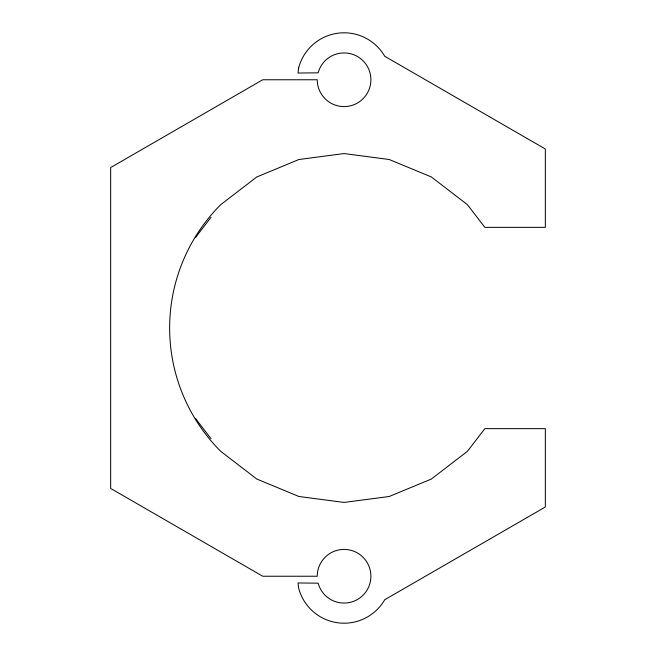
<?xml version="1.0" encoding="UTF-8"?>
<svg xmlns="http://www.w3.org/2000/svg" width="656" height="656" viewBox="0 0 656 656"><rect width="100%" height="100%" fill="white"/><g stroke="black" fill="none" stroke-linecap="round" stroke-linejoin="round"><path stroke-width="0.98" d="M195.578 237.431L211.027 217.3M195.578 418.569L211.027 438.7M298.71 67.609L297.996 73.054L318.152 72.816A26.839 26.839 0 0 1 361.325 59.204A26.839 26.839 0 0 1 355.413 104.083A26.839 26.839 0 0 1 317.233 79.761L262.728 79.761L110.651 167.567L110.651 488.433L262.728 576.239L317.233 576.239A26.839 26.839 0 0 1 355.413 551.917A26.839 26.839 0 0 1 361.325 596.796A26.839 26.839 0 0 1 318.152 583.184L297.996 582.946L298.71 588.391A46.961 46.961 0 0 0 384.744 599.715L545.349 506.998L545.349 428.639L484.841 428.639L467.416 451.344L431.295 479.069L389.221 496.494L344.072 502.439L298.923 496.494L256.857 479.069L220.728 451.344A174.439 174.439 0 0 1 220.728 204.656L256.857 176.931L298.923 159.506L344.072 153.561L389.221 159.506L431.295 176.931L467.416 204.656L484.841 227.361L545.349 227.361L545.349 149.002L384.744 56.285A46.961 46.961 0 0 0 298.71 67.609"/></g></svg>
